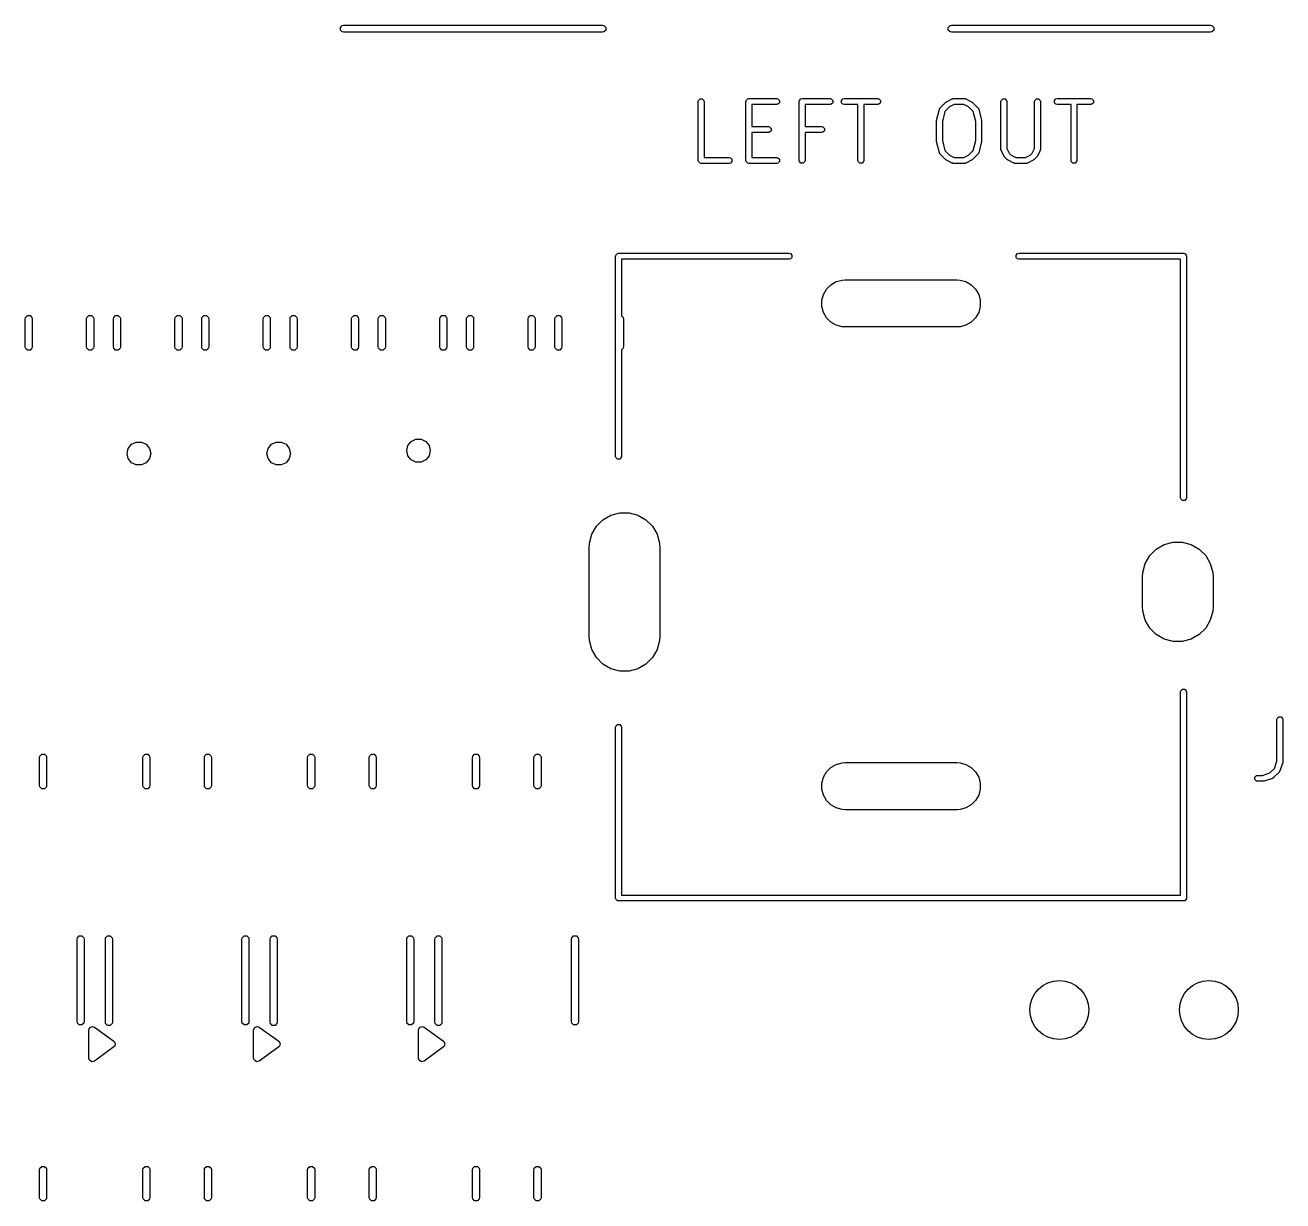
# Model space of a CAD drawing. Extents: x 0.11 to 3.93, y 0.1 to 4.17.
# Drawn here: x 2.091 to 2.933, y 0.144 to 0.93 of the extents above; entities that cross this region are included whole.
import ezdxf

# ---------------------------------------------------------------- set-up
doc = ezdxf.new("R2010")
doc.units = 0
doc.header["$MEASUREMENT"] = 0
doc.layers.add('BLACK', color=7, linetype='CONTINUOUS')

msp = doc.modelspace()

# ---------------------------------------------------------------- linework, layer by layer
at = {"layer": 'BLACK', "linetype": 'CONTINUOUS'}
for p, q in [((2.30212, 0.92866), (2.30339, 0.92994)), ((2.30212, 0.92685), (2.30212, 0.92866)), ((2.30339, 0.92557), (2.30212, 0.92685)), ((2.30339, 0.92994), (2.3043, 0.93012)), ((2.3043, 0.92539), (2.30339, 0.92557)), ((2.3043, 0.93012), (2.39091, 0.93012)), ((2.39091, 0.93012), (2.47753, 0.93012)), ((2.47753, 0.93012), (2.47843, 0.92994)), ((2.47843, 0.92557), (2.47753, 0.92539)), ((2.47843, 0.92994), (2.47971, 0.92866)), ((2.47971, 0.92685), (2.47843, 0.92557)), ((2.47971, 0.92866), (2.47971, 0.92685)), ((2.70878, 0.92866), (2.71005, 0.92994)), ((2.70878, 0.92685), (2.70878, 0.92866)), ((2.71005, 0.92557), (2.70878, 0.92685)), ((2.71005, 0.92994), (2.71096, 0.93012)), ((2.71096, 0.92539), (2.71005, 0.92557)), ((2.71096, 0.93012), (2.79757, 0.93012)), ((2.79757, 0.93012), (2.88419, 0.93012)), ((2.88419, 0.93012), (2.88509, 0.92994)), ((2.88509, 0.92557), (2.88419, 0.92539)), ((2.88509, 0.92994), (2.88637, 0.92866)), ((2.88637, 0.92685), (2.88509, 0.92557)), ((2.88637, 0.92866), (2.88637, 0.92685)), ((2.39091, 0.92539), (2.3043, 0.92539)), ((2.47753, 0.92539), (2.39091, 0.92539)), ((2.79757, 0.92539), (2.71096, 0.92539)), ((2.88419, 0.92539), (2.79757, 0.92539)), ((2.54149, 0.87904), (2.54164, 0.87979)), ((2.54149, 0.83967), (2.54149, 0.87904)), ((2.54164, 0.87979), (2.54271, 0.88086)), ((2.54271, 0.88086), (2.54421, 0.88086)), ((2.54421, 0.88086), (2.54528, 0.87979)), ((2.54528, 0.87979), (2.54543, 0.87904)), ((2.54543, 0.87904), (2.54543, 0.84164)), ((2.57336, 0.87904), (2.57351, 0.87979)), ((2.57336, 0.83967), (2.57336, 0.87904)), ((2.57351, 0.87979), (2.57458, 0.88086)), ((2.57458, 0.88086), (2.57533, 0.88101)), ((2.57533, 0.88101), (2.59408, 0.88101)), ((2.59408, 0.87707), (2.5773, 0.87707)), ((2.5773, 0.87707), (2.5773, 0.86226)), ((2.59408, 0.88101), (2.59483, 0.88086)), ((2.59483, 0.87722), (2.59408, 0.87707)), ((2.59483, 0.88086), (2.5959, 0.87979)), ((2.5959, 0.87829), (2.59483, 0.87722)), ((2.5959, 0.87979), (2.5959, 0.87829)), ((2.60898, 0.87904), (2.60913, 0.87979)), ((2.60898, 0.83967), (2.60898, 0.87904)), ((2.60913, 0.87979), (2.6102, 0.88086)), ((2.6102, 0.88086), (2.61095, 0.88101)), ((2.61095, 0.88101), (2.6297, 0.88101)), ((2.6297, 0.87707), (2.61292, 0.87707)), ((2.61292, 0.87707), (2.61292, 0.86226)), ((2.6297, 0.88101), (2.63045, 0.88086)), ((2.63045, 0.87722), (2.6297, 0.87707)), ((2.63045, 0.88086), (2.63152, 0.87979)), ((2.63152, 0.87829), (2.63045, 0.87722)), ((2.63152, 0.87979), (2.63152, 0.87829)), ((2.63725, 0.87979), (2.63832, 0.88086)), ((2.63725, 0.87829), (2.63725, 0.87979)), ((2.63832, 0.87722), (2.63725, 0.87829)), ((2.63832, 0.88086), (2.63907, 0.88101)), ((2.63907, 0.87707), (2.63832, 0.87722)), ((2.63907, 0.88101), (2.66157, 0.88101)), ((2.64835, 0.87707), (2.63907, 0.87707)), ((2.64835, 0.83967), (2.64835, 0.87707)), ((2.66157, 0.87707), (2.65229, 0.87707)), ((2.65229, 0.87707), (2.65229, 0.83967)), ((2.66157, 0.88101), (2.66232, 0.88086)), ((2.66232, 0.87722), (2.66157, 0.87707)), ((2.66232, 0.88086), (2.66339, 0.87979)), ((2.66339, 0.87829), (2.66232, 0.87722)), ((2.66339, 0.87979), (2.66339, 0.87829)), ((2.7033, 0.87481), (2.70705, 0.87856)), ((2.70961, 0.87555), (2.70647, 0.87241)), ((2.70705, 0.87856), (2.70731, 0.87873)), ((2.70731, 0.87873), (2.70756, 0.87892)), ((2.70756, 0.87892), (2.71131, 0.8808)), ((2.71265, 0.87707), (2.70961, 0.87555)), ((2.71131, 0.8808), (2.7114, 0.88083)), ((2.7114, 0.88083), (2.71144, 0.88086)), ((2.71144, 0.88086), (2.71175, 0.88092)), ((2.71175, 0.88092), (2.71205, 0.881)), ((2.71205, 0.881), (2.71209, 0.88099)), ((2.71209, 0.88099), (2.71219, 0.88101)), ((2.71219, 0.88101), (2.71969, 0.88101)), ((2.71922, 0.87707), (2.71265, 0.87707)), ((2.72227, 0.87555), (2.71922, 0.87707)), ((2.71969, 0.88101), (2.71978, 0.88099)), ((2.71978, 0.88099), (2.71983, 0.881)), ((2.71983, 0.881), (2.72013, 0.88092)), ((2.72013, 0.88092), (2.72044, 0.88086)), ((2.72044, 0.88086), (2.72047, 0.88083)), ((2.72047, 0.88083), (2.72057, 0.8808)), ((2.72057, 0.8808), (2.72432, 0.87892)), ((2.72541, 0.87241), (2.72227, 0.87555)), ((2.72432, 0.87892), (2.72457, 0.87873)), ((2.72457, 0.87873), (2.72483, 0.87856)), ((2.72483, 0.87856), (2.72858, 0.87481)), ((2.74397, 0.87904), (2.74412, 0.87979)), ((2.74397, 0.84717), (2.74397, 0.87904)), ((2.74412, 0.87979), (2.74518, 0.88086)), ((2.74518, 0.88086), (2.74669, 0.88086)), ((2.74669, 0.88086), (2.74775, 0.87979)), ((2.74775, 0.87979), (2.7479, 0.87904)), ((2.7479, 0.87904), (2.7479, 0.84763)), ((2.76646, 0.87904), (2.76661, 0.87979)), ((2.76646, 0.84763), (2.76646, 0.87904)), ((2.76661, 0.87979), (2.76768, 0.88086)), ((2.76768, 0.88086), (2.76919, 0.88086)), ((2.76919, 0.88086), (2.77025, 0.87979)), ((2.77025, 0.87979), (2.7704, 0.87904)), ((2.7704, 0.87904), (2.7704, 0.84717)), ((2.77974, 0.87979), (2.7808, 0.88086)), ((2.77974, 0.87829), (2.77974, 0.87979)), ((2.7808, 0.87722), (2.77974, 0.87829)), ((2.7808, 0.88086), (2.78156, 0.88101)), ((2.78156, 0.87707), (2.7808, 0.87722)), ((2.78156, 0.88101), (2.80405, 0.88101)), ((2.79084, 0.87707), (2.78156, 0.87707)), ((2.79084, 0.83967), (2.79084, 0.87707)), ((2.80405, 0.87707), (2.79477, 0.87707)), ((2.79477, 0.87707), (2.79477, 0.83967)), ((2.80405, 0.88101), (2.80481, 0.88086)), ((2.80481, 0.87722), (2.80405, 0.87707)), ((2.80481, 0.88086), (2.80587, 0.87979)), ((2.80587, 0.87829), (2.80481, 0.87722)), ((2.80587, 0.87979), (2.80587, 0.87829)), ((2.70091, 0.86639), (2.70278, 0.87389)), ((2.70278, 0.87389), (2.70287, 0.87408)), ((2.70287, 0.87417), (2.70301, 0.87437)), ((2.70287, 0.87408), (2.70287, 0.87417)), ((2.70301, 0.87437), (2.70311, 0.87459)), ((2.70311, 0.87459), (2.70318, 0.87463)), ((2.70318, 0.87463), (2.7033, 0.87481)), ((2.70647, 0.87241), (2.70478, 0.86567)), ((2.72709, 0.86567), (2.72541, 0.87241)), ((2.72858, 0.87481), (2.7287, 0.87463)), ((2.7287, 0.87463), (2.72877, 0.87459)), ((2.72877, 0.87459), (2.72887, 0.87437)), ((2.72887, 0.87437), (2.72901, 0.87417)), ((2.72901, 0.87417), (2.72901, 0.87408)), ((2.72901, 0.87408), (2.7291, 0.87389)), ((2.7291, 0.87389), (2.73097, 0.86639)), ((2.5773, 0.86226), (2.58845, 0.86226)), ((2.58845, 0.85832), (2.5773, 0.85832)), ((2.5773, 0.85832), (2.5773, 0.84164)), ((2.58845, 0.86226), (2.58921, 0.86211)), ((2.58921, 0.85847), (2.58845, 0.85832)), ((2.58921, 0.86211), (2.59027, 0.86104)), ((2.59027, 0.85954), (2.58921, 0.85847)), ((2.59027, 0.86104), (2.59027, 0.85954)), ((2.61292, 0.86226), (2.62407, 0.86226)), ((2.62407, 0.85832), (2.61292, 0.85832)), ((2.61292, 0.85832), (2.61292, 0.83967)), ((2.62407, 0.86226), (2.62483, 0.86211)), ((2.62483, 0.85847), (2.62407, 0.85832)), ((2.62483, 0.86211), (2.62589, 0.86104)), ((2.62589, 0.85954), (2.62483, 0.85847)), ((2.62589, 0.86104), (2.62589, 0.85954)), ((2.70085, 0.86592), (2.70089, 0.86615)), ((2.70085, 0.85279), (2.70085, 0.86592)), ((2.70089, 0.86615), (2.70091, 0.86639)), ((2.70478, 0.86567), (2.70478, 0.85303)), ((2.72709, 0.85303), (2.72709, 0.86567)), ((2.73097, 0.86639), (2.73098, 0.86615)), ((2.73098, 0.86615), (2.73103, 0.86592)), ((2.73103, 0.86592), (2.73103, 0.85279)), ((2.70089, 0.85256), (2.70085, 0.85279)), ((2.70091, 0.85231), (2.70089, 0.85256)), ((2.70278, 0.84482), (2.70091, 0.85231)), ((2.70478, 0.85303), (2.70647, 0.8463)), ((2.72541, 0.8463), (2.72709, 0.85303)), ((2.73097, 0.85231), (2.7291, 0.84482)), ((2.73098, 0.85256), (2.73097, 0.85231)), ((2.73103, 0.85279), (2.73098, 0.85256)), ((2.54543, 0.84164), (2.56221, 0.84164)), ((2.56221, 0.84164), (2.56296, 0.84149)), ((2.56296, 0.84149), (2.56403, 0.84042)), ((2.5773, 0.84164), (2.59408, 0.84164)), ((2.59408, 0.84164), (2.59483, 0.84149)), ((2.59483, 0.84149), (2.5959, 0.84042)), ((2.70287, 0.84462), (2.70278, 0.84482)), ((2.70287, 0.84454), (2.70287, 0.84462)), ((2.70301, 0.84434), (2.70287, 0.84454)), ((2.70311, 0.84412), (2.70301, 0.84434)), ((2.70318, 0.84408), (2.70311, 0.84412)), ((2.7033, 0.8439), (2.70318, 0.84408)), ((2.70705, 0.84015), (2.7033, 0.8439)), ((2.70647, 0.8463), (2.70961, 0.84316)), ((2.70961, 0.84316), (2.71265, 0.84164)), ((2.71265, 0.84164), (2.71922, 0.84164)), ((2.71922, 0.84164), (2.72227, 0.84316)), ((2.72227, 0.84316), (2.72541, 0.8463)), ((2.72858, 0.8439), (2.72483, 0.84015)), ((2.7287, 0.84408), (2.72858, 0.8439)), ((2.72877, 0.84412), (2.7287, 0.84408)), ((2.72887, 0.84434), (2.72877, 0.84412)), ((2.72901, 0.84454), (2.72887, 0.84434)), ((2.7291, 0.84482), (2.72901, 0.84462)), ((2.72901, 0.84462), (2.72901, 0.84454)), ((2.74399, 0.84707), (2.74397, 0.84717)), ((2.74397, 0.84703), (2.74399, 0.84707)), ((2.74405, 0.84672), (2.74397, 0.84703)), ((2.74412, 0.84641), (2.74405, 0.84672)), ((2.74415, 0.84638), (2.74412, 0.84641)), ((2.74417, 0.84629), (2.74415, 0.84638)), ((2.74605, 0.84254), (2.74417, 0.84629)), ((2.74624, 0.84229), (2.74605, 0.84254)), ((2.74642, 0.84203), (2.74624, 0.84229)), ((2.74829, 0.84015), (2.74642, 0.84203)), ((2.7479, 0.84763), (2.74943, 0.84458)), ((2.74943, 0.84458), (2.75085, 0.84316)), ((2.75085, 0.84316), (2.7539, 0.84164)), ((2.7539, 0.84164), (2.76047, 0.84164)), ((2.76047, 0.84164), (2.76352, 0.84316)), ((2.76352, 0.84316), (2.76494, 0.84458)), ((2.76494, 0.84458), (2.76646, 0.84763)), ((2.76795, 0.84203), (2.76607, 0.84015)), ((2.76812, 0.84229), (2.76795, 0.84203)), ((2.76832, 0.84254), (2.76812, 0.84229)), ((2.77019, 0.84629), (2.76832, 0.84254)), ((2.77022, 0.84638), (2.77019, 0.84629)), ((2.77025, 0.84641), (2.77022, 0.84638)), ((2.77031, 0.84672), (2.77025, 0.84641)), ((2.7704, 0.84703), (2.77031, 0.84672)), ((2.7704, 0.84717), (2.77038, 0.84707)), ((2.77038, 0.84707), (2.7704, 0.84703)), ((2.54164, 0.83892), (2.54149, 0.83967)), ((2.54271, 0.83785), (2.54164, 0.83892)), ((2.54346, 0.8377), (2.54271, 0.83785)), ((2.56221, 0.8377), (2.54346, 0.8377)), ((2.56296, 0.83785), (2.56221, 0.8377)), ((2.56403, 0.83892), (2.56296, 0.83785)), ((2.56403, 0.84042), (2.56403, 0.83892)), ((2.57351, 0.83892), (2.57336, 0.83967)), ((2.57458, 0.83785), (2.57351, 0.83892)), ((2.57533, 0.8377), (2.57458, 0.83785)), ((2.59408, 0.8377), (2.57533, 0.8377)), ((2.59483, 0.83785), (2.59408, 0.8377)), ((2.5959, 0.83892), (2.59483, 0.83785)), ((2.5959, 0.84042), (2.5959, 0.83892)), ((2.60913, 0.83892), (2.60898, 0.83967)), ((2.6102, 0.83785), (2.60913, 0.83892)), ((2.6117, 0.83785), (2.6102, 0.83785)), ((2.61277, 0.83892), (2.6117, 0.83785)), ((2.61292, 0.83967), (2.61277, 0.83892)), ((2.6485, 0.83892), (2.64835, 0.83967)), ((2.64957, 0.83785), (2.6485, 0.83892)), ((2.65107, 0.83785), (2.64957, 0.83785)), ((2.65214, 0.83892), (2.65107, 0.83785)), ((2.65229, 0.83967), (2.65214, 0.83892)), ((2.70731, 0.83998), (2.70705, 0.84015)), ((2.70756, 0.83978), (2.70731, 0.83998)), ((2.71131, 0.83791), (2.70756, 0.83978)), ((2.7114, 0.83788), (2.71131, 0.83791)), ((2.71144, 0.83785), (2.7114, 0.83788)), ((2.71175, 0.83779), (2.71144, 0.83785)), ((2.71205, 0.83771), (2.71175, 0.83779)), ((2.71209, 0.83772), (2.71205, 0.83771)), ((2.71219, 0.8377), (2.71209, 0.83772)), ((2.71969, 0.8377), (2.71219, 0.8377)), ((2.71978, 0.83772), (2.71969, 0.8377)), ((2.71983, 0.83771), (2.71978, 0.83772)), ((2.72013, 0.83779), (2.71983, 0.83771)), ((2.72044, 0.83785), (2.72013, 0.83779)), ((2.72047, 0.83788), (2.72044, 0.83785)), ((2.72057, 0.83791), (2.72047, 0.83788)), ((2.72432, 0.83978), (2.72057, 0.83791)), ((2.72457, 0.83998), (2.72432, 0.83978)), ((2.72483, 0.84015), (2.72457, 0.83998)), ((2.74855, 0.83998), (2.74829, 0.84015)), ((2.7488, 0.83978), (2.74855, 0.83998)), ((2.75255, 0.83791), (2.7488, 0.83978)), ((2.75265, 0.83788), (2.75255, 0.83791)), ((2.75268, 0.83785), (2.75265, 0.83788)), ((2.75299, 0.83779), (2.75268, 0.83785)), ((2.75329, 0.83771), (2.75299, 0.83779)), ((2.75334, 0.83772), (2.75329, 0.83771)), ((2.75343, 0.8377), (2.75334, 0.83772)), ((2.76093, 0.8377), (2.75343, 0.8377)), ((2.76103, 0.83772), (2.76093, 0.8377)), ((2.76107, 0.83771), (2.76103, 0.83772)), ((2.76138, 0.83779), (2.76107, 0.83771)), ((2.76169, 0.83785), (2.76138, 0.83779)), ((2.76172, 0.83788), (2.76169, 0.83785)), ((2.76181, 0.83791), (2.76172, 0.83788)), ((2.76556, 0.83978), (2.76181, 0.83791)), ((2.76581, 0.83998), (2.76556, 0.83978)), ((2.76607, 0.84015), (2.76581, 0.83998)), ((2.79099, 0.83892), (2.79084, 0.83967)), ((2.79205, 0.83785), (2.79099, 0.83892)), ((2.79356, 0.83785), (2.79205, 0.83785)), ((2.79462, 0.83892), (2.79356, 0.83785)), ((2.79477, 0.83967), (2.79462, 0.83892)), ((2.48622, 0.77559), (2.48637, 0.77634)), ((2.48622, 0.64173), (2.48622, 0.77559)), ((2.48637, 0.77634), (2.48744, 0.77741)), ((2.48744, 0.77741), (2.48819, 0.77756)), ((2.48819, 0.77756), (2.60236, 0.77756)), ((2.60236, 0.77756), (2.60312, 0.77741)), ((2.60312, 0.77741), (2.60418, 0.77634)), ((2.60418, 0.77484), (2.60312, 0.77377)), ((2.60418, 0.77634), (2.60418, 0.77484)), ((2.75409, 0.77634), (2.75515, 0.77741)), ((2.75409, 0.77484), (2.75409, 0.77634)), ((2.75515, 0.77377), (2.75409, 0.77484)), ((2.75515, 0.77741), (2.75591, 0.77756)), ((2.75591, 0.77756), (2.86614, 0.77756)), ((2.86614, 0.77756), (2.8669, 0.77741)), ((2.8669, 0.77741), (2.86796, 0.77634)), ((2.86796, 0.77634), (2.86811, 0.77559)), ((2.86811, 0.77559), (2.86811, 0.61417)), ((2.60236, 0.77362), (2.49016, 0.77362)), ((2.49016, 0.77362), (2.49016, 0.73575)), ((2.60312, 0.77377), (2.60236, 0.77362)), ((2.75591, 0.77362), (2.75515, 0.77377)), ((2.86417, 0.77362), (2.75591, 0.77362)), ((2.86417, 0.61417), (2.86417, 0.77362)), ((2.63018, 0.75659), (2.63374, 0.75864)), ((2.63374, 0.75864), (2.63771, 0.75971)), ((2.63771, 0.75971), (2.63976, 0.75984)), ((2.63976, 0.75984), (2.71457, 0.75984)), ((2.71457, 0.75984), (2.71662, 0.75971)), ((2.71662, 0.75971), (2.72059, 0.75864)), ((2.72059, 0.75864), (2.72415, 0.75659)), ((2.62415, 0.74615), (2.62521, 0.75012)), ((2.62521, 0.75012), (2.62727, 0.75368)), ((2.62727, 0.75368), (2.63018, 0.75659)), ((2.72415, 0.75659), (2.72706, 0.75368)), ((2.72706, 0.75368), (2.72912, 0.75012)), ((2.72912, 0.75012), (2.73018, 0.74615)), ((2.62415, 0.74204), (2.62415, 0.74615)), ((2.62521, 0.73807), (2.62415, 0.74204)), ((2.73018, 0.74204), (2.72912, 0.73807)), ((2.73018, 0.74615), (2.73018, 0.74204)), ((2.09124, 0.73375), (2.09142, 0.73465)), ((2.09124, 0.71507), (2.09124, 0.73375)), ((2.09142, 0.73465), (2.0927, 0.73593)), ((2.0927, 0.73593), (2.09451, 0.73593)), ((2.09451, 0.73593), (2.09578, 0.73465)), ((2.09578, 0.73465), (2.09596, 0.73375)), ((2.09596, 0.73375), (2.09596, 0.71507)), ((2.13238, 0.73375), (2.13256, 0.73465)), ((2.13238, 0.71507), (2.13238, 0.73375)), ((2.13256, 0.73465), (2.13384, 0.73593)), ((2.13384, 0.73593), (2.13565, 0.73593)), ((2.13565, 0.73593), (2.13693, 0.73465)), ((2.13693, 0.73465), (2.13711, 0.73375)), ((2.13711, 0.73375), (2.13711, 0.71507)), ((2.1503, 0.73375), (2.15048, 0.73465)), ((2.1503, 0.71507), (2.1503, 0.73375)), ((2.15048, 0.73465), (2.15175, 0.73593)), ((2.15175, 0.73593), (2.15356, 0.73593)), ((2.15356, 0.73593), (2.15484, 0.73465)), ((2.15484, 0.73465), (2.15502, 0.73375)), ((2.15502, 0.73375), (2.15502, 0.71507)), ((2.19144, 0.73375), (2.19162, 0.73465)), ((2.19144, 0.71507), (2.19144, 0.73375)), ((2.19162, 0.73465), (2.1929, 0.73593)), ((2.1929, 0.73593), (2.1947, 0.73593)), ((2.1947, 0.73593), (2.19598, 0.73465)), ((2.19598, 0.73465), (2.19616, 0.73375)), ((2.19616, 0.73375), (2.19616, 0.71507)), ((2.20935, 0.73375), (2.20953, 0.73465)), ((2.20935, 0.71507), (2.20935, 0.73375)), ((2.20953, 0.73465), (2.21081, 0.73593)), ((2.21081, 0.73593), (2.21262, 0.73593)), ((2.21262, 0.73593), (2.21389, 0.73465)), ((2.21389, 0.73465), (2.21407, 0.73375)), ((2.21407, 0.73375), (2.21407, 0.71507)), ((2.25049, 0.73375), (2.25067, 0.73465)), ((2.25049, 0.71507), (2.25049, 0.73375)), ((2.25067, 0.73465), (2.25195, 0.73593)), ((2.25195, 0.73593), (2.25376, 0.73593)), ((2.25376, 0.73593), (2.25504, 0.73465)), ((2.25504, 0.73465), (2.25522, 0.73375)), ((2.25522, 0.73375), (2.25522, 0.71507)), ((2.26841, 0.73375), (2.26859, 0.73465)), ((2.26841, 0.71507), (2.26841, 0.73375)), ((2.26859, 0.73465), (2.26986, 0.73593)), ((2.26986, 0.73593), (2.27167, 0.73593)), ((2.27167, 0.73593), (2.27295, 0.73465)), ((2.27295, 0.73465), (2.27313, 0.73375)), ((2.27313, 0.73375), (2.27313, 0.71507)), ((2.30955, 0.73375), (2.30973, 0.73465)), ((2.30955, 0.71507), (2.30955, 0.73375)), ((2.30973, 0.73465), (2.31101, 0.73593)), ((2.31101, 0.73593), (2.31281, 0.73593)), ((2.31281, 0.73593), (2.31409, 0.73465)), ((2.31409, 0.73465), (2.31427, 0.73375)), ((2.31427, 0.73375), (2.31427, 0.71507)), ((2.32746, 0.73375), (2.32764, 0.73465)), ((2.32746, 0.71507), (2.32746, 0.73375)), ((2.32764, 0.73465), (2.32892, 0.73593)), ((2.32892, 0.73593), (2.33073, 0.73593)), ((2.33073, 0.73593), (2.33201, 0.73465)), ((2.33201, 0.73465), (2.33219, 0.73375)), ((2.33219, 0.73375), (2.33219, 0.71507)), ((2.3686, 0.73375), (2.36878, 0.73465)), ((2.3686, 0.71507), (2.3686, 0.73375)), ((2.36878, 0.73465), (2.37006, 0.73593)), ((2.37006, 0.73593), (2.37187, 0.73593)), ((2.37187, 0.73593), (2.37315, 0.73465)), ((2.37315, 0.73465), (2.37333, 0.73375)), ((2.37333, 0.73375), (2.37333, 0.71507)), ((2.38652, 0.73375), (2.3867, 0.73465)), ((2.38652, 0.71507), (2.38652, 0.73375)), ((2.3867, 0.73465), (2.38797, 0.73593)), ((2.38797, 0.73593), (2.38978, 0.73593)), ((2.38978, 0.73593), (2.39106, 0.73465)), ((2.39106, 0.73465), (2.39124, 0.73375)), ((2.39124, 0.73375), (2.39124, 0.71507)), ((2.42766, 0.73375), (2.42784, 0.73465)), ((2.42766, 0.71507), (2.42766, 0.73375)), ((2.42784, 0.73465), (2.42912, 0.73593)), ((2.42912, 0.73593), (2.43092, 0.73593)), ((2.43092, 0.73593), (2.4322, 0.73465)), ((2.4322, 0.73465), (2.43238, 0.73375)), ((2.43238, 0.73375), (2.43238, 0.71507)), ((2.44557, 0.73375), (2.44575, 0.73465)), ((2.44557, 0.71507), (2.44557, 0.73375)), ((2.44575, 0.73465), (2.44703, 0.73593)), ((2.44703, 0.73593), (2.44884, 0.73593)), ((2.44884, 0.73593), (2.45012, 0.73465)), ((2.45012, 0.73465), (2.4503, 0.73375)), ((2.4503, 0.73375), (2.4503, 0.71507)), ((2.49016, 0.73575), (2.49126, 0.73465)), ((2.49126, 0.73465), (2.49144, 0.73375)), ((2.49144, 0.73375), (2.49144, 0.71507)), ((2.62727, 0.73451), (2.62521, 0.73807)), ((2.63018, 0.7316), (2.62727, 0.73451)), ((2.72706, 0.73451), (2.72415, 0.7316)), ((2.72912, 0.73807), (2.72706, 0.73451)), ((2.63374, 0.72955), (2.63018, 0.7316)), ((2.63771, 0.72848), (2.63374, 0.72955)), ((2.63976, 0.72835), (2.63771, 0.72848)), ((2.71457, 0.72835), (2.63976, 0.72835)), ((2.71662, 0.72848), (2.71457, 0.72835)), ((2.72059, 0.72955), (2.71662, 0.72848)), ((2.72415, 0.7316), (2.72059, 0.72955)), ((2.09142, 0.71416), (2.09124, 0.71507)), ((2.0927, 0.71289), (2.09142, 0.71416)), ((2.09451, 0.71289), (2.0927, 0.71289)), ((2.09578, 0.71416), (2.09451, 0.71289)), ((2.09596, 0.71507), (2.09578, 0.71416)), ((2.13256, 0.71416), (2.13238, 0.71507)), ((2.13384, 0.71289), (2.13256, 0.71416)), ((2.13565, 0.71289), (2.13384, 0.71289)), ((2.13693, 0.71416), (2.13565, 0.71289)), ((2.13711, 0.71507), (2.13693, 0.71416)), ((2.15048, 0.71416), (2.1503, 0.71507)), ((2.15175, 0.71289), (2.15048, 0.71416)), ((2.15356, 0.71289), (2.15175, 0.71289)), ((2.15484, 0.71416), (2.15356, 0.71289)), ((2.15502, 0.71507), (2.15484, 0.71416)), ((2.19162, 0.71416), (2.19144, 0.71507)), ((2.1929, 0.71289), (2.19162, 0.71416)), ((2.1947, 0.71289), (2.1929, 0.71289)), ((2.19598, 0.71416), (2.1947, 0.71289)), ((2.19616, 0.71507), (2.19598, 0.71416)), ((2.20953, 0.71416), (2.20935, 0.71507)), ((2.21081, 0.71289), (2.20953, 0.71416)), ((2.21262, 0.71289), (2.21081, 0.71289)), ((2.21389, 0.71416), (2.21262, 0.71289)), ((2.21407, 0.71507), (2.21389, 0.71416)), ((2.25067, 0.71416), (2.25049, 0.71507)), ((2.25195, 0.71289), (2.25067, 0.71416)), ((2.25376, 0.71289), (2.25195, 0.71289)), ((2.25504, 0.71416), (2.25376, 0.71289)), ((2.25522, 0.71507), (2.25504, 0.71416)), ((2.26859, 0.71416), (2.26841, 0.71507)), ((2.26986, 0.71289), (2.26859, 0.71416)), ((2.27167, 0.71289), (2.26986, 0.71289)), ((2.27295, 0.71416), (2.27167, 0.71289)), ((2.27313, 0.71507), (2.27295, 0.71416)), ((2.30973, 0.71416), (2.30955, 0.71507)), ((2.31101, 0.71289), (2.30973, 0.71416)), ((2.31281, 0.71289), (2.31101, 0.71289)), ((2.31409, 0.71416), (2.31281, 0.71289)), ((2.31427, 0.71507), (2.31409, 0.71416)), ((2.32764, 0.71416), (2.32746, 0.71507)), ((2.32892, 0.71289), (2.32764, 0.71416)), ((2.33073, 0.71289), (2.32892, 0.71289)), ((2.33201, 0.71416), (2.33073, 0.71289)), ((2.33219, 0.71507), (2.33201, 0.71416)), ((2.36878, 0.71416), (2.3686, 0.71507)), ((2.37006, 0.71289), (2.36878, 0.71416)), ((2.37187, 0.71289), (2.37006, 0.71289)), ((2.37315, 0.71416), (2.37187, 0.71289)), ((2.37333, 0.71507), (2.37315, 0.71416)), ((2.3867, 0.71416), (2.38652, 0.71507)), ((2.38797, 0.71289), (2.3867, 0.71416)), ((2.38978, 0.71289), (2.38797, 0.71289)), ((2.39106, 0.71416), (2.38978, 0.71289)), ((2.39124, 0.71507), (2.39106, 0.71416)), ((2.42784, 0.71416), (2.42766, 0.71507)), ((2.42912, 0.71289), (2.42784, 0.71416)), ((2.43092, 0.71289), (2.42912, 0.71289)), ((2.4322, 0.71416), (2.43092, 0.71289)), ((2.43238, 0.71507), (2.4322, 0.71416)), ((2.44575, 0.71416), (2.44557, 0.71507)), ((2.44703, 0.71289), (2.44575, 0.71416)), ((2.44884, 0.71289), (2.44703, 0.71289)), ((2.45012, 0.71416), (2.44884, 0.71289)), ((2.4503, 0.71507), (2.45012, 0.71416)), ((2.49126, 0.71416), (2.49016, 0.71306)), ((2.49016, 0.71306), (2.49016, 0.64173)), ((2.49144, 0.71507), (2.49126, 0.71416)), ((2.16023, 0.64712), (2.16241, 0.64986)), ((2.16241, 0.64986), (2.16557, 0.65138)), ((2.16557, 0.65138), (2.16907, 0.65138)), ((2.16907, 0.65138), (2.17223, 0.64986)), ((2.17223, 0.64986), (2.17442, 0.64712)), ((2.25373, 0.64712), (2.25592, 0.64986)), ((2.25592, 0.64986), (2.25907, 0.65138)), ((2.25907, 0.65138), (2.26258, 0.65138)), ((2.26258, 0.65138), (2.26574, 0.64986)), ((2.26574, 0.64986), (2.26792, 0.64712)), ((2.34646, 0.64567), (2.34724, 0.64909)), ((2.34724, 0.64909), (2.34942, 0.65183)), ((2.34942, 0.65183), (2.35258, 0.65335)), ((2.35258, 0.65335), (2.35608, 0.65335)), ((2.35608, 0.65335), (2.35924, 0.65183)), ((2.35924, 0.65183), (2.36142, 0.64909)), ((2.36142, 0.64909), (2.3622, 0.64567)), ((2.15945, 0.6437), (2.16023, 0.64712)), ((2.16023, 0.64028), (2.15945, 0.6437)), ((2.16241, 0.63754), (2.16023, 0.64028)), ((2.17442, 0.64028), (2.17223, 0.63754)), ((2.17442, 0.64712), (2.1752, 0.6437)), ((2.1752, 0.6437), (2.17442, 0.64028)), ((2.25295, 0.6437), (2.25373, 0.64712)), ((2.25373, 0.64028), (2.25295, 0.6437)), ((2.25592, 0.63754), (2.25373, 0.64028)), ((2.26792, 0.64028), (2.26574, 0.63754)), ((2.26792, 0.64712), (2.2687, 0.6437)), ((2.2687, 0.6437), (2.26792, 0.64028)), ((2.34724, 0.64225), (2.34646, 0.64567)), ((2.34942, 0.63951), (2.34724, 0.64225)), ((2.35258, 0.63799), (2.34942, 0.63951)), ((2.35924, 0.63951), (2.35608, 0.63799)), ((2.36142, 0.64225), (2.35924, 0.63951)), ((2.3622, 0.64567), (2.36142, 0.64225)), ((2.48637, 0.64098), (2.48622, 0.64173)), ((2.48744, 0.63991), (2.48637, 0.64098)), ((2.48894, 0.63991), (2.48744, 0.63991)), ((2.49001, 0.64098), (2.48894, 0.63991)), ((2.49016, 0.64173), (2.49001, 0.64098)), ((2.16557, 0.63602), (2.16241, 0.63754)), ((2.16907, 0.63602), (2.16557, 0.63602)), ((2.17223, 0.63754), (2.16907, 0.63602)), ((2.25907, 0.63602), (2.25592, 0.63754)), ((2.26258, 0.63602), (2.25907, 0.63602)), ((2.26574, 0.63754), (2.26258, 0.63602)), ((2.35608, 0.63799), (2.35258, 0.63799)), ((2.86432, 0.61342), (2.86417, 0.61417)), ((2.86811, 0.61417), (2.86796, 0.61342)), ((2.86539, 0.61235), (2.86432, 0.61342)), ((2.8669, 0.61235), (2.86539, 0.61235)), ((2.86796, 0.61342), (2.8669, 0.61235)), ((2.47339, 0.59509), (2.47775, 0.59945)), ((2.47775, 0.59945), (2.48309, 0.60253)), ((2.48309, 0.60253), (2.48904, 0.60413)), ((2.48904, 0.60413), (2.49521, 0.60413)), ((2.49521, 0.60413), (2.50117, 0.60253)), ((2.50117, 0.60253), (2.50651, 0.59945)), ((2.50651, 0.59945), (2.51087, 0.59509)), ((2.46871, 0.58379), (2.4703, 0.58975)), ((2.4703, 0.58975), (2.47339, 0.59509)), ((2.51087, 0.59509), (2.51395, 0.58975)), ((2.51395, 0.58975), (2.51555, 0.58379)), ((2.4685, 0.58071), (2.46871, 0.58379)), ((2.4685, 0.52165), (2.4685, 0.58071)), ((2.51555, 0.58379), (2.51575, 0.58071)), ((2.51575, 0.58071), (2.51575, 0.52165)), ((2.84782, 0.57976), (2.85316, 0.58285)), ((2.85316, 0.58285), (2.85912, 0.58444)), ((2.85912, 0.58444), (2.86529, 0.58444)), ((2.86529, 0.58444), (2.87124, 0.58285)), ((2.87124, 0.58285), (2.87658, 0.57976)), ((2.84038, 0.57006), (2.84346, 0.5754)), ((2.84346, 0.5754), (2.84782, 0.57976)), ((2.87658, 0.57976), (2.88095, 0.5754)), ((2.88095, 0.5754), (2.88403, 0.57006)), ((2.83858, 0.56102), (2.83878, 0.56411)), ((2.83878, 0.56411), (2.84038, 0.57006)), ((2.88403, 0.57006), (2.88562, 0.56411)), ((2.88562, 0.56411), (2.88583, 0.56102)), ((2.83858, 0.54134), (2.83858, 0.56102)), ((2.88583, 0.56102), (2.88583, 0.54134)), ((2.83878, 0.53826), (2.83858, 0.54134)), ((2.88583, 0.54134), (2.88562, 0.53826)), ((2.84038, 0.5323), (2.83878, 0.53826)), ((2.84346, 0.52696), (2.84038, 0.5323)), ((2.88403, 0.5323), (2.88095, 0.52696)), ((2.88562, 0.53826), (2.88403, 0.5323)), ((2.46871, 0.51857), (2.4685, 0.52165)), ((2.51575, 0.52165), (2.51555, 0.51857)), ((2.84782, 0.5226), (2.84346, 0.52696)), ((2.85316, 0.51951), (2.84782, 0.5226)), ((2.87658, 0.5226), (2.87124, 0.51951)), ((2.88095, 0.52696), (2.87658, 0.5226)), ((2.4703, 0.51261), (2.46871, 0.51857)), ((2.51555, 0.51857), (2.51395, 0.51261)), ((2.85912, 0.51792), (2.85316, 0.51951)), ((2.86529, 0.51792), (2.85912, 0.51792)), ((2.87124, 0.51951), (2.86529, 0.51792)), ((2.47339, 0.50727), (2.4703, 0.51261)), ((2.47775, 0.50291), (2.47339, 0.50727)), ((2.51087, 0.50727), (2.50651, 0.50291)), ((2.51395, 0.51261), (2.51087, 0.50727)), ((2.48309, 0.49983), (2.47775, 0.50291)), ((2.48904, 0.49823), (2.48309, 0.49983)), ((2.49521, 0.49823), (2.48904, 0.49823)), ((2.50117, 0.49983), (2.49521, 0.49823)), ((2.50651, 0.50291), (2.50117, 0.49983)), ((2.86417, 0.48425), (2.86432, 0.48501)), ((2.86417, 0.34843), (2.86417, 0.48425)), ((2.86432, 0.48501), (2.86539, 0.48607)), ((2.86539, 0.48607), (2.8669, 0.48607)), ((2.8669, 0.48607), (2.86796, 0.48501)), ((2.86796, 0.48501), (2.86811, 0.48425)), ((2.86811, 0.48425), (2.86811, 0.34646)), ((2.92861, 0.46585), (2.92876, 0.4666)), ((2.92861, 0.43805), (2.92861, 0.46585)), ((2.92876, 0.4666), (2.92982, 0.46767)), ((2.92982, 0.46767), (2.93133, 0.46767)), ((2.93133, 0.46767), (2.9324, 0.4666)), ((2.9324, 0.4666), (2.93255, 0.46585)), ((2.93255, 0.46585), (2.93255, 0.43773)), ((2.48622, 0.46063), (2.48637, 0.46138)), ((2.48622, 0.34646), (2.48622, 0.46063)), ((2.48637, 0.46138), (2.48744, 0.46245)), ((2.48744, 0.46245), (2.48894, 0.46245)), ((2.48894, 0.46245), (2.49001, 0.46138)), ((2.49001, 0.46138), (2.49016, 0.46063)), ((2.49016, 0.46063), (2.49016, 0.34843)), ((2.10089, 0.44044), (2.10107, 0.44135)), ((2.10089, 0.42176), (2.10089, 0.44044)), ((2.10107, 0.44135), (2.10234, 0.44263)), ((2.10234, 0.44263), (2.10415, 0.44263)), ((2.10415, 0.44263), (2.10543, 0.44135)), ((2.10543, 0.44135), (2.10561, 0.44044)), ((2.10561, 0.44044), (2.10561, 0.42176)), ((2.16998, 0.44044), (2.17016, 0.44135)), ((2.16998, 0.42176), (2.16998, 0.44044)), ((2.17016, 0.44135), (2.17144, 0.44263)), ((2.17144, 0.44263), (2.17325, 0.44263)), ((2.17325, 0.44263), (2.17452, 0.44135)), ((2.17452, 0.44135), (2.1747, 0.44044)), ((2.1747, 0.44044), (2.1747, 0.42176)), ((2.21112, 0.44044), (2.2113, 0.44135)), ((2.21112, 0.42176), (2.21112, 0.44044)), ((2.2113, 0.44135), (2.21258, 0.44263)), ((2.21258, 0.44263), (2.21439, 0.44263)), ((2.21439, 0.44263), (2.21567, 0.44135)), ((2.21567, 0.44135), (2.21585, 0.44044)), ((2.21585, 0.44044), (2.21585, 0.42176)), ((2.28022, 0.44044), (2.2804, 0.44135)), ((2.28022, 0.42176), (2.28022, 0.44044)), ((2.2804, 0.44135), (2.28167, 0.44263)), ((2.28167, 0.44263), (2.28348, 0.44263)), ((2.28348, 0.44263), (2.28476, 0.44135)), ((2.28476, 0.44135), (2.28494, 0.44044)), ((2.28494, 0.44044), (2.28494, 0.42176)), ((2.32136, 0.44044), (2.32154, 0.44135)), ((2.32136, 0.42176), (2.32136, 0.44044)), ((2.32154, 0.44135), (2.32282, 0.44263)), ((2.32282, 0.44263), (2.32462, 0.44263)), ((2.32462, 0.44263), (2.3259, 0.44135)), ((2.3259, 0.44135), (2.32608, 0.44044)), ((2.32608, 0.44044), (2.32608, 0.42176)), ((2.39045, 0.44044), (2.39063, 0.44135)), ((2.39045, 0.42176), (2.39045, 0.44044)), ((2.39063, 0.44135), (2.39191, 0.44263)), ((2.39191, 0.44263), (2.39372, 0.44263)), ((2.39372, 0.44263), (2.395, 0.44135)), ((2.395, 0.44135), (2.39518, 0.44044)), ((2.39518, 0.44044), (2.39518, 0.42176)), ((2.43159, 0.44044), (2.43177, 0.44135)), ((2.43159, 0.42176), (2.43159, 0.44044)), ((2.43177, 0.44135), (2.43305, 0.44263)), ((2.43305, 0.44263), (2.43486, 0.44263)), ((2.43486, 0.44263), (2.43614, 0.44135)), ((2.43614, 0.44135), (2.43632, 0.44044)), ((2.43632, 0.44044), (2.43632, 0.42176)), ((2.92698, 0.43317), (2.92861, 0.43805)), ((2.93255, 0.43773), (2.93248, 0.43742)), ((2.62521, 0.42729), (2.62727, 0.43085)), ((2.62727, 0.43085), (2.63018, 0.43375)), ((2.63018, 0.43375), (2.63374, 0.43581)), ((2.63374, 0.43581), (2.63771, 0.43687)), ((2.63771, 0.43687), (2.63976, 0.43701)), ((2.63976, 0.43701), (2.71457, 0.43701)), ((2.71457, 0.43701), (2.71662, 0.43687)), ((2.71662, 0.43687), (2.72059, 0.43581)), ((2.72059, 0.43581), (2.72415, 0.43375)), ((2.72415, 0.43375), (2.72706, 0.43085)), ((2.72706, 0.43085), (2.72912, 0.42729)), ((2.91901, 0.42845), (2.92389, 0.43007)), ((2.92389, 0.43007), (2.92698, 0.43317)), ((2.93009, 0.43071), (2.92635, 0.42696)), ((2.93015, 0.43079), (2.93009, 0.43071)), ((2.93019, 0.43081), (2.93015, 0.43079)), ((2.93035, 0.43109), (2.93019, 0.43081)), ((2.93052, 0.43135), (2.93035, 0.43109)), ((2.93057, 0.43148), (2.93052, 0.4314)), ((2.93052, 0.4314), (2.93052, 0.43135)), ((2.93244, 0.43711), (2.93057, 0.43148)), ((2.93248, 0.43742), (2.93244, 0.43711)), ((2.10107, 0.42086), (2.10089, 0.42176)), ((2.10234, 0.41958), (2.10107, 0.42086)), ((2.10543, 0.42086), (2.10415, 0.41958)), ((2.10561, 0.42176), (2.10543, 0.42086)), ((2.17016, 0.42086), (2.16998, 0.42176)), ((2.17144, 0.41958), (2.17016, 0.42086)), ((2.17452, 0.42086), (2.17325, 0.41958)), ((2.1747, 0.42176), (2.17452, 0.42086)), ((2.2113, 0.42086), (2.21112, 0.42176)), ((2.21258, 0.41958), (2.2113, 0.42086)), ((2.21567, 0.42086), (2.21439, 0.41958)), ((2.21585, 0.42176), (2.21567, 0.42086)), ((2.2804, 0.42086), (2.28022, 0.42176)), ((2.28167, 0.41958), (2.2804, 0.42086)), ((2.28476, 0.42086), (2.28348, 0.41958)), ((2.28494, 0.42176), (2.28476, 0.42086)), ((2.32154, 0.42086), (2.32136, 0.42176)), ((2.32282, 0.41958), (2.32154, 0.42086)), ((2.3259, 0.42086), (2.32462, 0.41958)), ((2.32608, 0.42176), (2.3259, 0.42086)), ((2.39063, 0.42086), (2.39045, 0.42176)), ((2.39191, 0.41958), (2.39063, 0.42086)), ((2.395, 0.42086), (2.39372, 0.41958)), ((2.39518, 0.42176), (2.395, 0.42086)), ((2.43177, 0.42086), (2.43159, 0.42176)), ((2.43305, 0.41958), (2.43177, 0.42086)), ((2.43614, 0.42086), (2.43486, 0.41958)), ((2.43632, 0.42176), (2.43614, 0.42086)), ((2.62415, 0.42332), (2.62521, 0.42729)), ((2.62415, 0.4192), (2.62415, 0.42332)), ((2.72912, 0.42729), (2.73018, 0.42332)), ((2.73018, 0.42332), (2.73018, 0.4192)), ((2.91376, 0.42723), (2.91483, 0.4283)), ((2.91376, 0.42573), (2.91376, 0.42723)), ((2.91483, 0.42466), (2.91376, 0.42573)), ((2.91483, 0.4283), (2.91558, 0.42845)), ((2.91558, 0.42451), (2.91483, 0.42466)), ((2.91558, 0.42845), (2.91901, 0.42845)), ((2.91933, 0.42451), (2.91558, 0.42451)), ((2.91964, 0.42457), (2.91933, 0.42451)), ((2.91995, 0.42461), (2.91964, 0.42457)), ((2.92558, 0.42649), (2.91995, 0.42461)), ((2.92566, 0.42654), (2.92558, 0.42649)), ((2.92571, 0.42654), (2.92566, 0.42654)), ((2.92597, 0.42671), (2.92571, 0.42654)), ((2.92624, 0.42687), (2.92597, 0.42671)), ((2.92626, 0.42691), (2.92624, 0.42687)), ((2.92635, 0.42696), (2.92626, 0.42691)), ((2.10415, 0.41958), (2.10234, 0.41958)), ((2.17325, 0.41958), (2.17144, 0.41958)), ((2.21439, 0.41958), (2.21258, 0.41958)), ((2.28348, 0.41958), (2.28167, 0.41958)), ((2.32462, 0.41958), (2.32282, 0.41958)), ((2.39372, 0.41958), (2.39191, 0.41958)), ((2.43486, 0.41958), (2.43305, 0.41958)), ((2.62521, 0.41523), (2.62415, 0.4192)), ((2.62727, 0.41167), (2.62521, 0.41523)), ((2.72912, 0.41523), (2.72706, 0.41167)), ((2.73018, 0.4192), (2.72912, 0.41523)), ((2.63018, 0.40877), (2.62727, 0.41167)), ((2.63374, 0.40671), (2.63018, 0.40877)), ((2.63771, 0.40565), (2.63374, 0.40671)), ((2.63976, 0.40551), (2.63771, 0.40565)), ((2.71457, 0.40551), (2.63976, 0.40551)), ((2.71662, 0.40565), (2.71457, 0.40551)), ((2.72059, 0.40671), (2.71662, 0.40565)), ((2.72415, 0.40877), (2.72059, 0.40671)), ((2.72706, 0.41167), (2.72415, 0.40877)), ((2.48637, 0.3457), (2.48622, 0.34646)), ((2.48744, 0.34464), (2.48637, 0.3457)), ((2.49016, 0.34843), (2.86417, 0.34843)), ((2.86796, 0.3457), (2.8669, 0.34464)), ((2.86811, 0.34646), (2.86796, 0.3457)), ((2.48819, 0.34449), (2.48744, 0.34464)), ((2.86614, 0.34449), (2.48819, 0.34449)), ((2.8669, 0.34464), (2.86614, 0.34449)), ((2.12598, 0.3189), (2.12616, 0.3198)), ((2.12616, 0.3198), (2.12744, 0.32108)), ((2.12744, 0.32108), (2.12925, 0.32108)), ((2.12925, 0.32108), (2.13053, 0.3198)), ((2.13053, 0.3198), (2.13071, 0.3189)), ((2.14488, 0.3189), (2.14506, 0.3198)), ((2.14506, 0.3198), (2.14634, 0.32108)), ((2.14634, 0.32108), (2.14815, 0.32108)), ((2.14815, 0.32108), (2.14943, 0.3198)), ((2.14943, 0.3198), (2.14961, 0.3189)), ((2.23622, 0.3189), (2.2364, 0.3198)), ((2.2364, 0.3198), (2.23768, 0.32108)), ((2.23768, 0.32108), (2.23949, 0.32108)), ((2.23949, 0.32108), (2.24077, 0.3198)), ((2.24077, 0.3198), (2.24094, 0.3189)), ((2.25512, 0.3189), (2.2553, 0.3198)), ((2.2553, 0.3198), (2.25658, 0.32108)), ((2.25658, 0.32108), (2.25838, 0.32108)), ((2.25838, 0.32108), (2.25966, 0.3198)), ((2.25966, 0.3198), (2.25984, 0.3189)), ((2.34646, 0.3189), (2.34664, 0.3198)), ((2.34664, 0.3198), (2.34791, 0.32108)), ((2.34791, 0.32108), (2.34972, 0.32108)), ((2.34972, 0.32108), (2.351, 0.3198)), ((2.351, 0.3198), (2.35118, 0.3189)), ((2.36535, 0.3189), (2.36553, 0.3198)), ((2.36553, 0.3198), (2.36681, 0.32108)), ((2.36681, 0.32108), (2.36862, 0.32108)), ((2.36862, 0.32108), (2.3699, 0.3198)), ((2.3699, 0.3198), (2.37008, 0.3189)), ((2.45669, 0.3189), (2.45687, 0.3198)), ((2.45687, 0.3198), (2.45815, 0.32108)), ((2.45815, 0.32108), (2.45996, 0.32108)), ((2.45996, 0.32108), (2.46124, 0.3198)), ((2.46124, 0.3198), (2.46142, 0.3189)), ((2.12598, 0.26378), (2.12598, 0.3189)), ((2.13071, 0.3189), (2.13071, 0.26378)), ((2.14488, 0.26339), (2.14488, 0.3189)), ((2.14961, 0.3189), (2.14961, 0.26339)), ((2.23622, 0.26378), (2.23622, 0.3189)), ((2.24094, 0.3189), (2.24094, 0.26378)), ((2.25512, 0.26339), (2.25512, 0.3189)), ((2.25984, 0.3189), (2.25984, 0.26339)), ((2.34646, 0.26378), (2.34646, 0.3189)), ((2.35118, 0.3189), (2.35118, 0.26378)), ((2.36535, 0.26339), (2.36535, 0.3189)), ((2.37008, 0.3189), (2.37008, 0.26339)), ((2.45669, 0.26378), (2.45669, 0.3189)), ((2.46142, 0.3189), (2.46142, 0.26378)), ((2.12616, 0.26288), (2.12598, 0.26378)), ((2.12744, 0.2616), (2.12616, 0.26288)), ((2.12925, 0.2616), (2.12744, 0.2616)), ((2.13053, 0.26288), (2.12925, 0.2616)), ((2.13071, 0.26378), (2.13053, 0.26288)), ((2.14506, 0.26248), (2.14488, 0.26339)), ((2.14634, 0.2612), (2.14506, 0.26248)), ((2.14815, 0.2612), (2.14634, 0.2612)), ((2.14943, 0.26248), (2.14815, 0.2612)), ((2.14961, 0.26339), (2.14943, 0.26248)), ((2.2364, 0.26288), (2.23622, 0.26378)), ((2.23768, 0.2616), (2.2364, 0.26288)), ((2.23949, 0.2616), (2.23768, 0.2616)), ((2.24077, 0.26288), (2.23949, 0.2616)), ((2.24094, 0.26378), (2.24077, 0.26288)), ((2.2553, 0.26248), (2.25512, 0.26339)), ((2.25658, 0.2612), (2.2553, 0.26248)), ((2.25838, 0.2612), (2.25658, 0.2612)), ((2.25966, 0.26248), (2.25838, 0.2612)), ((2.25984, 0.26339), (2.25966, 0.26248)), ((2.34664, 0.26288), (2.34646, 0.26378)), ((2.34791, 0.2616), (2.34664, 0.26288)), ((2.34972, 0.2616), (2.34791, 0.2616)), ((2.351, 0.26288), (2.34972, 0.2616)), ((2.35118, 0.26378), (2.351, 0.26288)), ((2.36553, 0.26248), (2.36535, 0.26339)), ((2.36681, 0.2612), (2.36553, 0.26248)), ((2.36862, 0.2612), (2.36681, 0.2612)), ((2.3699, 0.26248), (2.36862, 0.2612)), ((2.37008, 0.26339), (2.3699, 0.26248)), ((2.45687, 0.26288), (2.45669, 0.26378)), ((2.45815, 0.2616), (2.45687, 0.26288)), ((2.45996, 0.2616), (2.45815, 0.2616)), ((2.46124, 0.26288), (2.45996, 0.2616)), ((2.46142, 0.26378), (2.46124, 0.26288)), ((2.13386, 0.25827), (2.13455, 0.25994)), ((2.13386, 0.23937), (2.13386, 0.25827)), ((2.13455, 0.25994), (2.13622, 0.26063)), ((2.13622, 0.26063), (2.13761, 0.26018)), ((2.13761, 0.26018), (2.1506, 0.25073)), ((2.24409, 0.25827), (2.24479, 0.25994)), ((2.24409, 0.23937), (2.24409, 0.25827)), ((2.24479, 0.25994), (2.24646, 0.26063)), ((2.24646, 0.26063), (2.24785, 0.26018)), ((2.24785, 0.26018), (2.26084, 0.25073)), ((2.35433, 0.25827), (2.35502, 0.25994)), ((2.35433, 0.23937), (2.35433, 0.25827)), ((2.35502, 0.25994), (2.35669, 0.26063)), ((2.35669, 0.26063), (2.35808, 0.26018)), ((2.35808, 0.26018), (2.37107, 0.25073)), ((2.1506, 0.24691), (2.13761, 0.23746)), ((2.1506, 0.25073), (2.15155, 0.24919)), ((2.15112, 0.24743), (2.1506, 0.24691)), ((2.15155, 0.24919), (2.15112, 0.24743)), ((2.26084, 0.24691), (2.24785, 0.23746)), ((2.26084, 0.25073), (2.26178, 0.24919)), ((2.26136, 0.24743), (2.26084, 0.24691)), ((2.26178, 0.24919), (2.26136, 0.24743)), ((2.37107, 0.24691), (2.35808, 0.23746)), ((2.37107, 0.25073), (2.37202, 0.24919)), ((2.3716, 0.24743), (2.37107, 0.24691)), ((2.37202, 0.24919), (2.3716, 0.24743)), ((2.13431, 0.23798), (2.13386, 0.23937)), ((2.13585, 0.23704), (2.13431, 0.23798)), ((2.13761, 0.23746), (2.13585, 0.23704)), ((2.24455, 0.23798), (2.24409, 0.23937)), ((2.24609, 0.23704), (2.24455, 0.23798)), ((2.24785, 0.23746), (2.24609, 0.23704)), ((2.35478, 0.23798), (2.35433, 0.23937)), ((2.35632, 0.23704), (2.35478, 0.23798)), ((2.35808, 0.23746), (2.35632, 0.23704)), ((2.10089, 0.16485), (2.10107, 0.16576)), ((2.10089, 0.14617), (2.10089, 0.16485)), ((2.10107, 0.16576), (2.10234, 0.16704)), ((2.10234, 0.16704), (2.10415, 0.16704)), ((2.10415, 0.16704), (2.10543, 0.16576)), ((2.10543, 0.16576), (2.10561, 0.16485)), ((2.10561, 0.16485), (2.10561, 0.14617)), ((2.16998, 0.16485), (2.17016, 0.16576)), ((2.16998, 0.14617), (2.16998, 0.16485)), ((2.17016, 0.16576), (2.17144, 0.16704)), ((2.17144, 0.16704), (2.17325, 0.16704)), ((2.17325, 0.16704), (2.17452, 0.16576)), ((2.17452, 0.16576), (2.1747, 0.16485)), ((2.1747, 0.16485), (2.1747, 0.14617)), ((2.21112, 0.16485), (2.2113, 0.16576)), ((2.21112, 0.14617), (2.21112, 0.16485)), ((2.2113, 0.16576), (2.21258, 0.16704)), ((2.21258, 0.16704), (2.21439, 0.16704)), ((2.21439, 0.16704), (2.21567, 0.16576)), ((2.21567, 0.16576), (2.21585, 0.16485)), ((2.21585, 0.16485), (2.21585, 0.14617)), ((2.28022, 0.16485), (2.2804, 0.16576)), ((2.28022, 0.14617), (2.28022, 0.16485)), ((2.2804, 0.16576), (2.28167, 0.16704)), ((2.28167, 0.16704), (2.28348, 0.16704)), ((2.28348, 0.16704), (2.28476, 0.16576)), ((2.28476, 0.16576), (2.28494, 0.16485)), ((2.28494, 0.16485), (2.28494, 0.14617)), ((2.32136, 0.16485), (2.32154, 0.16576)), ((2.32136, 0.14617), (2.32136, 0.16485)), ((2.32154, 0.16576), (2.32282, 0.16704)), ((2.32282, 0.16704), (2.32462, 0.16704)), ((2.32462, 0.16704), (2.3259, 0.16576)), ((2.3259, 0.16576), (2.32608, 0.16485)), ((2.32608, 0.16485), (2.32608, 0.14617)), ((2.39045, 0.16485), (2.39063, 0.16576)), ((2.39045, 0.14617), (2.39045, 0.16485)), ((2.39063, 0.16576), (2.39191, 0.16704)), ((2.39191, 0.16704), (2.39372, 0.16704)), ((2.39372, 0.16704), (2.395, 0.16576)), ((2.395, 0.16576), (2.39518, 0.16485)), ((2.39518, 0.16485), (2.39518, 0.14617)), ((2.43159, 0.16485), (2.43177, 0.16576)), ((2.43159, 0.14617), (2.43159, 0.16485)), ((2.43177, 0.16576), (2.43305, 0.16704)), ((2.43305, 0.16704), (2.43486, 0.16704)), ((2.43486, 0.16704), (2.43614, 0.16576)), ((2.43614, 0.16576), (2.43632, 0.16485)), ((2.43632, 0.16485), (2.43632, 0.14617)), ((2.10107, 0.14527), (2.10089, 0.14617)), ((2.10234, 0.14399), (2.10107, 0.14527)), ((2.10415, 0.14399), (2.10234, 0.14399)), ((2.10543, 0.14527), (2.10415, 0.14399)), ((2.10561, 0.14617), (2.10543, 0.14527)), ((2.17016, 0.14527), (2.16998, 0.14617)), ((2.17144, 0.14399), (2.17016, 0.14527)), ((2.17325, 0.14399), (2.17144, 0.14399)), ((2.17452, 0.14527), (2.17325, 0.14399)), ((2.1747, 0.14617), (2.17452, 0.14527)), ((2.2113, 0.14527), (2.21112, 0.14617)), ((2.21258, 0.14399), (2.2113, 0.14527)), ((2.21439, 0.14399), (2.21258, 0.14399)), ((2.21567, 0.14527), (2.21439, 0.14399)), ((2.21585, 0.14617), (2.21567, 0.14527)), ((2.2804, 0.14527), (2.28022, 0.14617)), ((2.28167, 0.14399), (2.2804, 0.14527)), ((2.28348, 0.14399), (2.28167, 0.14399)), ((2.28476, 0.14527), (2.28348, 0.14399)), ((2.28494, 0.14617), (2.28476, 0.14527)), ((2.32154, 0.14527), (2.32136, 0.14617)), ((2.32282, 0.14399), (2.32154, 0.14527)), ((2.32462, 0.14399), (2.32282, 0.14399)), ((2.3259, 0.14527), (2.32462, 0.14399)), ((2.32608, 0.14617), (2.3259, 0.14527)), ((2.39063, 0.14527), (2.39045, 0.14617)), ((2.39191, 0.14399), (2.39063, 0.14527)), ((2.39372, 0.14399), (2.39191, 0.14399)), ((2.395, 0.14527), (2.39372, 0.14399)), ((2.39518, 0.14617), (2.395, 0.14527)), ((2.43177, 0.14527), (2.43159, 0.14617)), ((2.43305, 0.14399), (2.43177, 0.14527)), ((2.43486, 0.14399), (2.43305, 0.14399)), ((2.43614, 0.14527), (2.43486, 0.14399)), ((2.43632, 0.14617), (2.43614, 0.14527))]:
    msp.add_line(p, q, dxfattribs=at)
at = {"layer": 'BLACK'}
for centre in [(2.78307, 0.27165), (2.88307, 0.27165)]:
    msp.add_circle(centre, 0.01969, dxfattribs=at)

doc.saveas('drawing.dxf')
